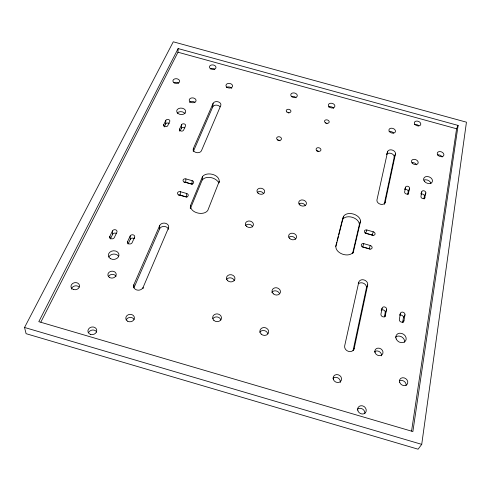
<?xml version="1.0" encoding="UTF-8"?>
<svg xmlns="http://www.w3.org/2000/svg" width="491" height="491" viewBox="0 0 491 491"><rect width="100%" height="100%" fill="white"/><g stroke="black" fill="none" stroke-linecap="round" stroke-linejoin="round"><path stroke-width="0.74" d="M159.71 225.529L133.859 284.694L133.92 287.886L159.624 228.874L159.71 225.529A4.628 3.707 1.4 0 1 165.584 223.301A4.628 3.707 1.4 0 1 168.45 228.027L168.395 229.365M163.73 126.015L163.767 124.597L165.811 120.369A2.081 1.504 3.8 0 1 168.45 119.516A2.081 1.504 3.8 0 1 169.745 121.467L167.726 125.702A2.093 1.516 3.6 0 1 165.068 126.568A2.093 1.516 3.6 0 1 163.767 124.597M164.252 126.942L165.7 123.922L165.811 120.369M40.863 322.09L177.975 52.224L178.135 48.572L458.115 125.426L412.876 431.546L38.801 321.679L178.135 48.572M179.503 131.14L179.608 129.023L181.572 124.769A2.081 1.51 4.8 0 1 184.199 123.91A2.081 1.51 4.8 0 1 185.518 125.868L183.573 130.127A2.093 1.528 4.6 0 1 180.934 131.005A2.093 1.528 4.6 0 1 179.608 129.023M180.265 130.729L181.388 128.304L181.572 124.769M187.022 197.13A2.216 1.731 4 0 0 186.5 196.922L180.209 195.136L180.406 191.723L186.733 193.515A2.228 1.737 4.1 0 1 188.157 195.749A2.228 1.737 4.1 0 1 185.352 196.781L179 194.982A2.228 1.731 3.6 0 1 177.589 192.754A2.228 1.731 3.6 0 1 180.406 191.723M192.423 184.309A2.185 1.688 4.7 0 0 191.913 184.1L185.696 182.345L185.923 178.914L192.171 180.676A2.197 1.688 4.7 0 1 193.583 182.855A2.197 1.688 4.7 0 1 190.821 183.855L184.555 182.081A2.197 1.688 4.2 0 1 183.155 179.909A2.197 1.688 4.2 0 1 185.923 178.914M186.5 196.922L186.733 193.515M193.196 151.203L193.405 148.411L213.069 103.405A4.026 2.86 7.2 0 1 218.059 101.797A4.026 2.86 7.2 0 1 220.747 105.534L201.476 150.676A4.241 3.161 5.5 0 1 196.155 152.517A4.241 3.161 5.5 0 1 193.405 148.411M191.913 184.1L192.171 180.676M190.263 208.325L190.471 205.625L202.507 176.545C206.65 171.384 219.195 174.28 219.268 181.271L207.742 210.535C203.581 216.138 190.244 213.014 190.471 205.625M190.508 208.294L202.194 179.976L202.507 176.545M193.454 151.197L212.726 106.94L213.069 103.405M219.109 182.634L219.268 181.271M421.726 444.361L466.45 122.185L173.274 41.803L24.55 327.466L26.084 333.684L418.093 449.197L421.726 444.361L24.55 327.466M411.575 431.012L456.587 128.771L458.115 125.426M403.025 322.507L403.946 320.764L404.965 314.835A2.412 1.958 28.6 0 0 403.013 312.215A2.412 1.958 28.6 0 0 400.38 313.522L399.778 314.694M424.457 198.886L425.838 192.945A2.124 1.547 22.3 0 0 424.077 190.839A2.124 1.547 22.3 0 0 421.775 191.809L420.91 193.755M402.669 322.194L403.43 317.763L404.965 314.835M423.917 198.83L424.371 196.179L425.838 192.945M400.38 313.522L399.343 319.438A2.424 1.976 29.1 0 0 401.3 322.09A2.424 1.976 29.1 0 0 403.946 320.764M421.775 191.809L420.959 196.455A2.13 1.565 22.5 0 0 422.733 198.585A2.13 1.565 22.5 0 0 425.04 197.597M384.398 316.947L385.239 312.54L386.656 309.582A2.4 1.964 26.9 0 0 384.748 306.979A2.4 1.964 26.9 0 0 382.09 308.274L381.255 310.054M407.714 194.301L408.217 191.662L409.598 188.409A2.111 1.547 21.2 0 0 407.861 186.316A2.111 1.547 21.2 0 0 405.541 187.28L404.731 189.231M384.975 316.652L386.656 309.582M408.168 194.332L409.598 188.409M382.09 308.274L380.948 314.154A2.412 1.982 27.3 0 0 382.87 316.793A2.412 1.982 27.3 0 0 385.545 315.474M405.541 187.28L404.652 191.895A2.124 1.565 21.4 0 0 406.388 194.019A2.124 1.565 21.4 0 0 408.721 193.037M360.584 221.11C359.915 214.315 347.499 210.596 343.528 216.304L335.819 246.893C336.237 254.08 349.445 258.076 353.403 251.883L360.584 221.11L359.406 224.332L352.575 253.571M359.406 224.332C358.737 217.574 346.628 213.953 342.485 219.403M353.066 350.629L366.39 287.984L367.673 284.933A4.677 3.805 23.3 0 0 364.003 279.931A4.677 3.805 23.3 0 0 358.718 282.38L358.227 283.602M384.263 203.949L394.181 157.292L395.445 153.971A4.075 2.915 18.9 0 0 392.143 150.031A4.075 2.915 18.9 0 0 387.602 151.793L386.626 154.462M353.422 350.236L354.189 348.53L367.673 284.933M384.453 204.133L385.22 202.188L395.445 153.971M358.718 282.38L344.694 345.781A4.978 4.272 27.6 0 0 348.524 351.384A4.978 4.272 27.6 0 0 354.189 348.53M387.602 151.793L376.965 199.874A4.296 3.228 20.2 0 0 380.408 204.213A4.296 3.228 20.2 0 0 385.22 202.188M335.666 246.433L336.765 242.069M337.133 240.615L338.231 236.257M338.6 234.802L342.264 220.269M342.448 219.545L343.528 216.304M352.937 253.141L353.403 251.883M365.132 233.108A2.21 1.725 20.6 0 1 365.691 233.207L366.912 230.009L373.295 231.813A2.222 1.725 21.1 0 1 375.063 234.109A2.222 1.725 21.1 0 1 372.559 235.201L366.151 233.391A2.222 1.725 20.6 0 1 364.402 231.101A2.222 1.725 20.6 0 1 366.912 230.009M362.057 246.74A2.24 1.768 21.1 0 1 362.622 246.838L363.843 243.677L370.312 245.512A2.252 1.774 21.6 0 1 372.098 247.863A2.252 1.774 21.6 0 1 369.557 248.992L363.058 247.151A2.252 1.774 21.1 0 1 361.29 244.8A2.252 1.774 21.1 0 1 363.843 243.677M373.056 235.527A2.21 1.725 21.2 0 0 372.043 234.999L373.295 231.813M370.085 249.201A2.24 1.768 21.7 0 0 369.06 248.661L370.312 245.512M143.114 288.647L143.114 287.376L168.45 228.027M202.194 179.976C206.367 175.072 216.077 177.564 218.906 182.922M134.595 237.288L132.122 242.701A2.381 1.921 -2.4 0 1 129.065 243.874A2.381 1.921 -2.4 0 1 127.666 241.419L130.164 236.018A2.363 1.903 -1.9 0 1 133.202 234.87A2.363 1.903 -1.9 0 1 134.595 237.288L134.62 238.626M128.077 244.07L130.25 239.356L130.164 236.018M110.395 238.988L112.648 234.305L112.464 230.942A2.369 1.89 -3.3 0 1 115.526 229.8A2.369 1.89 -3.3 0 1 116.883 232.212L114.317 237.589A2.387 1.909 -3.8 0 1 111.23 238.749A2.387 1.909 -3.8 0 1 109.874 236.312L112.464 230.942M177.975 52.224L456.587 128.771M365.691 233.207L372.043 234.999M362.622 246.838L369.06 248.661M109.874 236.312L109.996 238.319M127.666 241.419L127.728 243.413M412.207 162.656A3.474 2.486 20.6 0 1 416.583 164.816M437.8 154.88A3.437 2.406 21.6 0 1 442.146 157.003M389.062 131.772A3.363 2.363 18.3 0 1 393.635 133.036M414.294 124.628A3.327 2.289 19.4 0 1 418.811 125.868M332.996 378.346A4.333 3.824 30.4 0 1 338.017 377.947A4.333 3.824 30.4 0 1 340.275 382.477M357.282 409.396A4.48 3.946 37.4 0 1 362.383 408.948A4.48 3.946 37.4 0 1 364.77 413.686M374.363 351.9A4.229 3.578 30.8 0 1 379.181 351.544A4.229 3.578 30.8 0 1 381.507 355.852M399.557 380.863A4.37 3.689 35.8 0 1 404.148 381.354A4.37 3.689 35.8 0 1 406.118 385.545M88.583 332.628A4.437 3.799 -12.5 0 1 92.633 330.02A4.437 3.799 -12.5 0 1 96.721 332.106M126.175 319.954A4.302 3.713 -7.1 0 1 130.041 317.432A4.302 3.713 -7.1 0 1 134.098 319.469M108.364 276.728A4.173 3.455 -6 0 1 112.151 274.401A4.173 3.455 -6 0 1 116.048 276.335M71.447 289.138A4.296 3.535 -10.2 0 1 74.595 286.007A4.296 3.535 -10.2 0 1 79.076 287.032M173.912 82.789A3.369 2.338 4.8 0 1 178.65 83.2M189.544 102.416A3.419 2.424 5.6 0 1 194.927 102.361M210.166 68.936A3.277 2.24 7 0 1 214.77 69.348M226.578 87.423A3.327 2.32 7.9 0 1 231.758 88.349M288.886 237.221A4.026 3.247 14.5 0 1 295.588 239.123M245.383 225.67A4.02 3.228 10 0 1 249.373 224.35A4.02 3.228 10 0 1 252.693 226.94M257.474 192.251A3.885 3.02 10.7 0 1 263.532 193.313M298.927 203.937A3.891 3.032 14.4 0 1 305.408 205.766M212.885 318.653A4.407 3.867 6.3 0 1 217.329 316.99A4.407 3.867 6.3 0 1 220.901 320.003M259.757 332.26A4.413 3.897 14.8 0 1 264.109 330.566A4.413 3.897 14.8 0 1 267.779 333.616M271.793 292.427A4.253 3.615 14.7 0 1 275.954 290.881A4.253 3.615 14.7 0 1 279.514 293.741M226.596 279.422A4.241 3.59 8.3 0 1 230.85 277.906A4.241 3.59 8.3 0 1 234.311 280.735M212.726 106.94A4.008 2.854 7.1 0 1 216.15 105.135A4.008 2.854 7.1 0 1 220.054 106.866M143.114 287.376A4.935 4.149 -3.7 0 1 136.78 289.978A4.935 4.149 -3.7 0 1 133.859 284.694M159.624 228.874A4.597 3.701 1.3 0 1 163.687 226.437A4.597 3.701 1.3 0 1 168.094 228.536M358.491 283.749A4.652 3.793 23.4 0 1 363.868 283.448A4.652 3.793 23.4 0 1 366.39 287.984M386.675 154.426A4.057 2.909 19 0 1 391.401 153.53A4.057 2.909 19 0 1 394.181 157.292M328.571 107.007A3.308 2.314 14.3 0 1 333.628 108.376M291.605 96.574A3.296 2.302 11.9 0 1 296.079 97.807M316.91 151.093A2.455 1.804 14.3 0 1 318.745 151.418M277.71 140.18A2.443 1.798 11.4 0 1 280.054 140.837M288.432 112.856A2.369 1.688 11.8 0 1 289.003 113.071M399.791 315.265A2.4 1.952 28.8 0 1 402.338 315.553A2.4 1.952 28.8 0 1 403.43 317.763M381.188 310.355A2.381 1.958 27.1 0 1 383.913 310.183A2.381 1.958 27.1 0 1 385.239 312.54M130.25 239.356A2.351 1.896 -2.1 0 1 134.258 238.761M112.648 234.305A2.357 1.884 -3.5 0 1 116.68 233.716M181.388 128.304A2.068 1.51 4.7 0 1 184.886 127.906M165.7 123.922A2.074 1.504 3.7 0 1 169.217 123.529M421.112 194.129A2.111 1.547 22.4 0 1 423.371 194.411A2.111 1.547 22.4 0 1 424.371 196.179M404.983 189.624A2.105 1.547 21.3 0 1 407.248 189.907A2.105 1.547 21.3 0 1 408.217 191.662M184.033 182.394A2.185 1.682 4.2 0 1 185.696 182.345M178.521 195.191A2.216 1.731 3.5 0 1 180.209 195.136M108.916 256.959A5.303 4.321 -4.7 0 1 113.728 254.08A5.303 4.321 -4.7 0 1 118.687 256.505M177.276 112.942A4.493 3.228 4.7 0 1 185.015 113.581M423.905 180.074A4.579 3.308 22 0 1 430.981 183.591M395.433 337.256A5.401 4.468 30.9 0 1 401.534 336.832A5.401 4.468 30.9 0 1 404.584 342.252M325.834 123.259A2.375 1.694 14.3 0 1 327.018 123.591M357.884 410.789A4.511 3.965 37.1 0 0 365.243 412.925A4.511 3.965 37.1 0 0 362.708 405.885A4.511 3.965 37.1 0 0 357.884 410.789M333.346 379.408A4.364 3.842 30.2 0 0 340.539 381.489A4.364 3.842 30.2 0 0 338.182 374.756A4.364 3.842 30.2 0 0 333.346 379.408M375.087 352.679A4.253 3.59 30.6 0 0 382.084 354.686A4.253 3.59 30.6 0 0 379.586 348.291A4.253 3.59 30.6 0 0 375.087 352.679M399.754 382.526A4.394 3.701 35.6 0 0 406.904 384.588A4.394 3.701 35.6 0 0 404.228 377.904A4.394 3.701 35.6 0 0 399.754 382.526M414.987 124.481A3.345 2.295 19.3 0 0 420.56 124.935A3.345 2.295 19.3 0 0 417.154 121.081A3.345 2.295 19.3 0 0 414.987 124.481M389.547 131.686A3.382 2.363 18.3 0 0 395.218 132.147A3.382 2.363 18.3 0 0 391.849 128.212A3.382 2.363 18.3 0 0 389.547 131.686M412.139 163.049A3.492 2.492 20.5 0 0 417.951 163.485A3.492 2.492 20.5 0 0 414.404 159.336A3.492 2.492 20.5 0 0 412.139 163.049M437.966 155.193A3.455 2.412 21.5 0 0 443.68 155.635A3.455 2.412 21.5 0 0 440.089 151.566A3.455 2.412 21.5 0 0 437.966 155.193M90.682 334.445A4.462 3.811 -12.3 0 0 96.727 330.001A4.462 3.811 -12.3 0 0 89.595 327.927A4.462 3.811 -12.3 0 0 90.682 334.445M127.605 321.188A4.327 3.725 -6.8 0 0 134.405 318.278A4.327 3.725 -6.8 0 0 128.298 314.731A4.327 3.725 -6.8 0 0 127.605 321.188M109.579 277.513A4.198 3.468 -5.8 0 0 116.214 274.856A4.198 3.468 -5.8 0 0 110.346 271.511A4.198 3.468 -5.8 0 0 109.579 277.513M73.601 289.549A4.321 3.547 -10 0 0 79.524 285.461A4.321 3.547 -10 0 0 72.643 283.479A4.321 3.547 -10 0 0 73.601 289.549M210.326 68.537A3.29 2.246 7 0 0 215.856 68.01A3.29 2.246 7 0 0 211.965 64.91A3.29 2.246 7 0 0 210.326 68.537M226.885 87.177A3.339 2.32 8 0 0 232.47 86.6A3.339 2.32 8 0 0 228.475 83.402A3.339 2.32 8 0 0 226.885 87.177M190.109 101.833A3.437 2.43 5.6 0 0 195.909 101.214A3.437 2.43 5.6 0 0 191.913 97.899A3.437 2.43 5.6 0 0 190.109 101.833M174.428 82.93A3.388 2.345 4.8 0 0 179.663 81.334A3.388 2.345 4.8 0 0 174.778 78.885A3.388 2.345 4.8 0 0 174.428 82.93M289.856 238.669A4.051 3.253 14.5 0 0 296.503 237.607A4.051 3.253 14.5 0 0 291.445 233.256A4.051 3.253 14.5 0 0 289.856 238.669M246.562 226.363A4.045 3.234 10 0 0 253.295 225.338A4.045 3.234 10 0 0 248.385 221.036A4.045 3.234 10 0 0 246.562 226.363M258.1 193.209A3.903 3.026 10.7 0 0 264.581 192.294A3.903 3.026 10.7 0 0 259.8 188.237A3.903 3.026 10.7 0 0 258.1 193.209M299.958 205.011A3.916 3.038 14.4 0 0 306.353 204.066A3.916 3.038 14.4 0 0 301.443 199.96A3.916 3.038 14.4 0 0 299.958 205.011M213.849 320.353A4.431 3.879 6.4 0 0 221.306 318.984A4.431 3.879 6.4 0 0 216.034 313.958A4.431 3.879 6.4 0 0 213.849 320.353M227.658 280.68A4.266 3.603 8.4 0 0 234.808 279.459A4.266 3.603 8.4 0 0 229.684 274.745A4.266 3.603 8.4 0 0 227.658 280.68M261.206 334.113A4.437 3.91 14.8 0 0 268.559 332.702A4.437 3.91 14.8 0 0 263.115 327.614A4.437 3.91 14.8 0 0 261.206 334.113M273.303 293.814A4.278 3.627 14.6 0 0 280.355 292.556A4.278 3.627 14.6 0 0 275.07 287.787A4.278 3.627 14.6 0 0 273.303 293.814M329.166 106.854A3.32 2.314 14.3 0 0 334.721 106.756A3.32 2.314 14.3 0 0 330.977 103.22A3.32 2.314 14.3 0 0 329.166 106.854M291.789 96.721A3.314 2.308 11.9 0 0 297.221 96.132A3.314 2.308 11.9 0 0 293.084 92.922A3.314 2.308 11.9 0 0 291.789 96.721M316.898 150.7A2.467 1.804 14.3 0 0 320.905 150.191A2.467 1.804 14.3 0 0 317.781 147.705A2.467 1.804 14.3 0 0 316.898 150.7M325.294 122.664A2.387 1.694 14.3 0 0 329.166 122.204A2.387 1.694 14.3 0 0 326.128 119.847A2.387 1.694 14.3 0 0 325.294 122.664M286.971 112.065A2.381 1.688 11.8 0 0 290.881 111.617A2.381 1.688 11.8 0 0 287.922 109.284A2.381 1.688 11.8 0 0 286.971 112.065M277.366 139.696A2.455 1.798 11.5 0 0 281.423 139.199A2.455 1.798 11.5 0 0 278.385 136.744A2.455 1.798 11.5 0 0 277.366 139.696M424.543 181.498A4.603 3.314 22 0 0 432.172 182.051A4.603 3.314 22 0 0 427.446 176.508A4.603 3.314 22 0 0 424.543 181.498M396.169 338.925A5.438 4.48 30.7 0 0 405.087 341.466A5.438 4.48 30.7 0 0 401.761 333.42A5.438 4.48 30.7 0 0 396.169 338.925M177.846 113.347A4.517 3.228 4.8 0 0 185.488 112.5A4.517 3.228 4.8 0 0 180.271 108.118A4.517 3.228 4.8 0 0 177.846 113.347M110.536 258.702A5.333 4.333 -4.6 0 0 118.963 255.412A5.333 4.333 -4.6 0 0 111.494 251.202A5.333 4.333 -4.6 0 0 110.536 258.702"/></g></svg>
